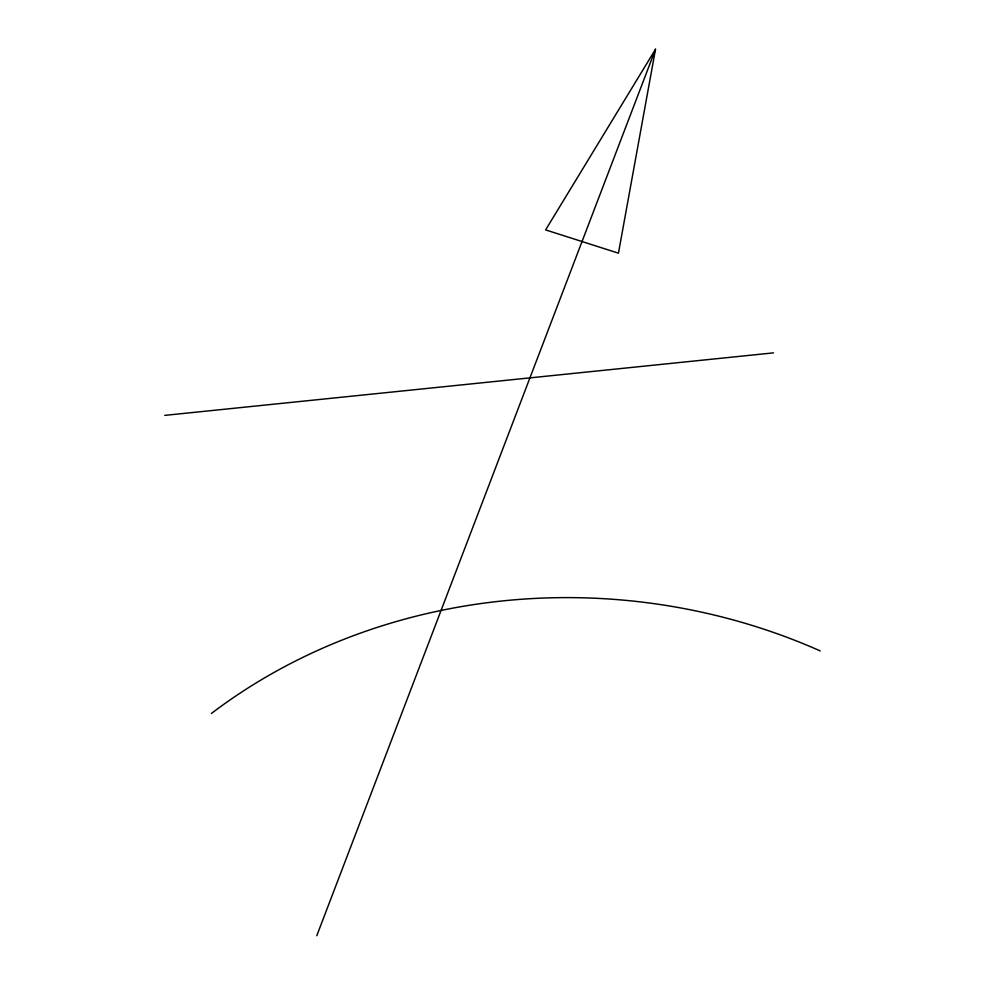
<?xml version="1.0" encoding="UTF-8"?>
<svg xmlns="http://www.w3.org/2000/svg" width="985" height="985" viewBox="0 0 985 985"><rect width="100%" height="100%" fill="white"/><g stroke="black" fill="none" stroke-linecap="round" stroke-linejoin="round"><path stroke-width="1.48" d="M655.505 49.25L618.445 253.17L545.616 229.899L655.505 49.25L316.764 935.75M164.778 415.375L773.533 352.864M211.467 713.411A558.877 494.827 5.6 0 1 820.222 650.9"/></g></svg>
